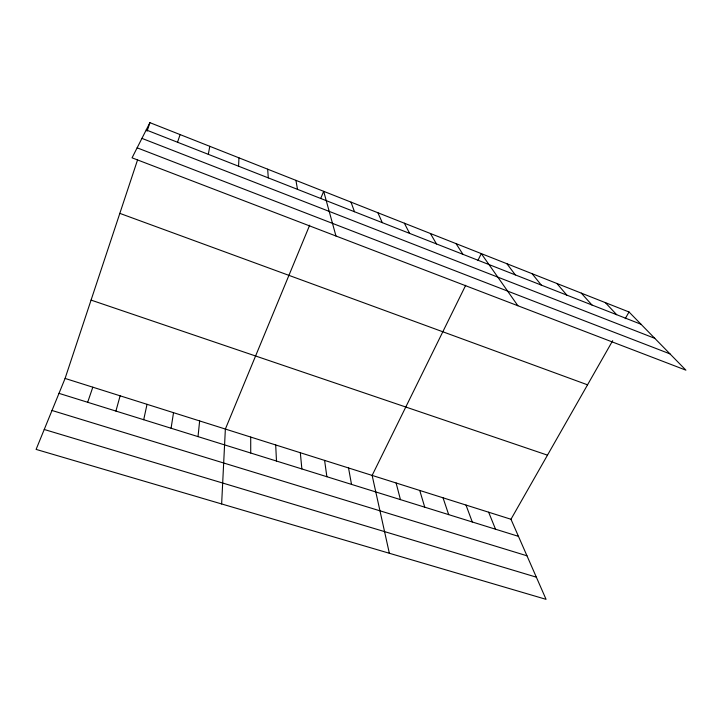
<?xml version="1.0" encoding="UTF-8"?>
<svg xmlns="http://www.w3.org/2000/svg" width="722" height="722" viewBox="0 0 722 722"><rect width="100%" height="100%" fill="white"/><g stroke="black" fill="none" stroke-linecap="round" stroke-linejoin="round"><path stroke-width="1.08" d="M221.636 503.956L225.363 429.058L309.675 225.192M238.558 166.213L238.973 157.847M198.027 436.62L199.633 420.935M171.078 428.236L173.524 412.686M208.315 154.327L209.786 146.313M143.705 419.717L147.026 404.32M115.908 411.071L120.123 395.818M65.088 378.436L510.968 519.262L546.067 599.341L36.1 449.4L65.088 378.436L137.559 159.905M147.071 131.205L149.914 122.659L629.024 311.985L685.9 370.16L132.054 157.829L149.914 122.659M177.531 142.243L180.103 134.581M87.669 402.28L92.813 387.2M320.712 198.496L323.682 191.321L335.965 236.004M465.708 285.262L372.137 475.41L389.348 553.269M477.883 260.516L481.285 253.602L517.891 305.749M510.968 519.262L612.68 340.685M625.225 318.664L629.024 311.985M44.241 429.482L536.347 577.167M52.002 410.475L526.979 555.796M58.996 393.355L518.459 536.347M91.062 300.099L547.475 455.158M119.825 213.369L587.537 384.826M137.126 147.82L669.998 353.888M141.927 138.38L654.782 338.329M146.214 129.942L641.028 324.268M605.352 302.635L616.696 314.711M581.3 293.132L591.968 305M556.888 283.475L566.833 295.127M532.078 273.674L541.301 285.1M506.88 263.72L515.346 274.911M456.042 243.63L462.946 254.325M430.402 233.495L436.494 243.946M404.356 223.206L409.609 233.387M377.895 212.746L382.281 222.656M488.641 512.205L495.536 529.217M465.988 505.057L472.278 521.979M351.009 202.124L354.493 211.745M443.028 497.801L448.687 514.633M419.735 490.446L424.744 507.178M396.107 482.982L400.448 499.624M348.536 467.964L351.506 484.39M295.912 180.347L297.509 189.363M324.602 460.401L326.867 476.719M300.325 452.73L301.859 468.939M267.672 169.192L268.286 177.883M275.696 444.96L276.481 461.042M250.715 437.063L250.724 453.028"/></g></svg>
